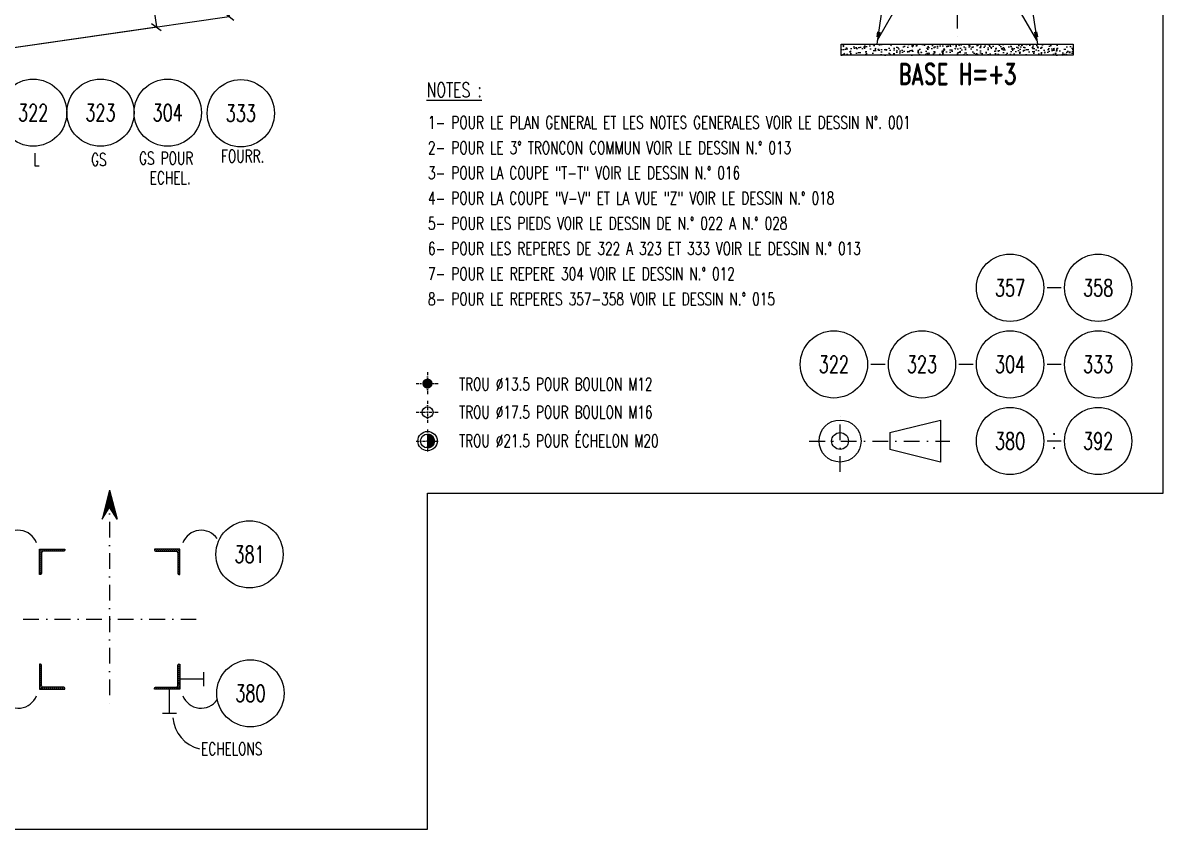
# Model space of a CAD drawing. Extents: x 142141 to 158361, y -148739 to -137259.
# Drawn here: x 152935 to 158361, y -148739 to -144901 of the extents above; entities that cross this region are included whole.
import ezdxf
from ezdxf.enums import TextEntityAlignment as Align

# ---------------------------------------------------------------- set-up
doc = ezdxf.new("R2010")
doc.units = 0
doc.header["$LTSCALE"] = 150
doc.header["$MEASUREMENT"] = 0
doc.linetypes.add('DASHDOT', pattern=[1, 0.5, -0.25, 0, -0.25])
doc.layers.get('0').update_dxf_attribs({"linetype": 'CONTINUOUS'})
for name, color, linetype in [('BOLLINI_1', 7, 'CONTINUOUS'), ('LM', 7, 'CONTINUOUS'), ('LS', 7, 'CONTINUOUS'), ('MZ', 6, 'DASHDOT'), ('NOTATION', 2, 'CONTINUOUS'), ('QT_MPR', 7, 'CONTINUOUS'), ('TESTI_A_P', 7, 'CONTINUOUS')]:
    doc.layers.add(name, color=color, linetype=linetype)
doc.styles.add('RD', font='ROMAND8.SHX', dxfattribs={"width": 0.7})
doc.styles.add('RQL', font='ROMANS8.SHX', dxfattribs={"width": 0.7})
doc.styles.add('RS', font='ROMANS8.shx', dxfattribs={"width": 0.7})
doc.dimstyles.new('TRATTO', dxfattribs={"dimscale": 0, "dimtxt": 60, "dimasz": 40, "dimexe": 0, "dimexo": 0, "dimgap": 10, "dimtad": 1, "dimrnd": 0.5, "dimdsep": 46, "dimtxsty": 'RS', "dimblk1": 'OBLIQUE', "dimblk2": 'OBLIQUE', "dimsah": 1, "dimcen": 0.09, "dimclrd": 2, "dimclre": 2, "dimclrt": 7, "dimadec": 0, "dimazin": 0, "dimtfac": 1, "dimtix": 1, "dimtmove": 2, "dimatfit": 3, "dimfxl": 1, "dimtolj": 1, "dimtzin": 0, "dimarcsym": 0})

# ---------------------------------------------------------------- blocks, each defined once
blk = doc.blocks.new('xxx')
blk.add_circle((0, 0), 8)
at = {"color": 3, "style": 'RQL', "width": 0.7}
blk.add_attdef('POS', text='', height=4, dxfattribs=at).set_placement((0, 0), align=Align.MIDDLE)
at = {"style": 'RQL', "width": 0.7, "flags": 1}
for tag, p in [('POS1', (-0.39, -5.42)), ('TIPO', (-0.39, -8.66))]:
    blk.add_attdef(tag, p, '', height=2, dxfattribs=at)
blk = doc.blocks.new('*X18')
at = {"color": 0}
for p, q in [((117084.5, -38783), (117089.4, -38778.2)), ((117084.5, -38790.1), (117091.5, -38783.1)), ((117084.5, -38797.2), (117091.5, -38790.2)), ((117084.5, -38804.3), (117091.5, -38797.3)), ((117084.5, -38811.3), (117091.5, -38804.3)), ((117084.5, -38818.4), (117091.5, -38811.4)), ((117084.5, -38825.5), (117091.5, -38818.5)), ((117084.5, -38832.5), (117091.5, -38825.5)), ((117084.5, -38839.6), (117091.5, -38832.6)), ((117084.5, -38846.7), (117091.5, -38839.7)), ((117084.5, -38853.8), (117091.5, -38846.8)), ((117084.5, -38860.8), (117091.5, -38853.8)), ((117084.5, -38867.9), (117093.6, -38858.8)), ((117091.6, -38867.9), (117098.6, -38860.9)), ((117098.7, -38867.9), (117105.7, -38860.9)), ((117105.7, -38867.9), (117112.7, -38860.9)), ((117112.8, -38867.9), (117119.8, -38860.9)), ((117119.9, -38867.9), (117126.9, -38860.9)), ((117126.9, -38867.9), (117133.9, -38860.9)), ((117134, -38867.9), (117141, -38860.9)), ((117141.1, -38867.9), (117148.1, -38860.9)), ((117148.2, -38867.9), (117155.2, -38860.9)), ((117155.2, -38867.9), (117162.2, -38860.9)), ((117162.3, -38867.9), (117169.3, -38860.9)), ((117169.4, -38867.9), (117174.2, -38863))]:
    blk.add_line(p, q, dxfattribs=at)
blk = doc.blocks.new('12')
at = {"color": 0}
for p, q in [((-1, 0.06), (-0.06, 1)), ((-1, 0.01), (-0.01, 1)), ((-1, -0.03), (0.03, 1)), ((-1, -0.07), (0.07, 1)), ((0.09, -1), (-1, 0.09)), ((0.05, -1), (-1, 0.05)), ((0, -1), (-1, 0)), ((-0.99, 0.16), (-0.16, 0.99)), ((-0.99, 0.11), (-0.11, 0.99)), ((-0.99, -0.11), (0.11, 0.99)), ((-0.99, -0.15), (0.15, 0.99)), ((0.17, -0.99), (-0.99, 0.17)), ((0.13, -0.99), (-0.99, 0.13)), ((-0.98, 0.22), (-0.22, 0.98)), ((-0.98, -0.19), (0.19, 0.98)), ((0.21, -0.98), (-0.98, 0.21)), ((-0.97, -0.23), (0.23, 0.97)), ((0.24, -0.97), (-0.97, 0.24)), ((-0.96, 0.28), (-0.28, 0.96)), ((-0.96, -0.27), (0.27, 0.96)), ((0.28, -0.96), (-0.96, 0.28)), ((-0.95, -0.3), (0.3, 0.95)), ((0.31, -0.95), (-0.95, 0.31)), ((-0.94, 0.34), (-0.34, 0.94)), ((-0.94, -0.33), (0.33, 0.94)), ((0.35, -0.94), (-0.94, 0.35)), ((-0.93, -0.37), (0.37, 0.93)), ((0.38, -0.93), (-0.93, 0.38)), ((-0.92, -0.4), (0.4, 0.92)), ((-0.91, 0.42), (-0.42, 0.91)), ((0.41, -0.91), (-0.91, 0.41)), ((-0.9, -0.43), (0.43, 0.9)), ((0.44, -0.9), (-0.9, 0.44)), ((-0.89, -0.46), (0.46, 0.89)), ((0.47, -0.88), (-0.88, 0.47)), ((-0.87, -0.49), (0.49, 0.87)), ((0.5, -0.87), (-0.87, 0.5)), ((-0.86, 0.52), (-0.52, 0.86)), ((-0.86, -0.52), (0.52, 0.86)), ((0.53, -0.85), (-0.85, 0.53)), ((-0.84, -0.54), (0.54, 0.84)), ((0.55, -0.83), (-0.83, 0.55)), ((-0.82, -0.57), (0.57, 0.82)), ((0.58, -0.81), (-0.81, 0.58)), ((-0.8, -0.6), (0.6, 0.8)), ((0.61, -0.79), (-0.79, 0.61)), ((-0.78, -0.62), (0.62, 0.78)), ((0.63, -0.78), (-0.78, 0.63)), ((-0.76, -0.65), (0.65, 0.76)), ((0.66, -0.75), (-0.75, 0.66)), ((-0.74, -0.67), (0.67, 0.74)), ((0.68, -0.73), (-0.73, 0.68)), ((-0.72, -0.69), (0.69, 0.72)), ((0.7, -0.71), (-0.71, 0.7)), ((-0.7, -0.72), (0.72, 0.7)), ((0.73, -0.69), (-0.69, 0.73)), ((0.75, -0.67), (-0.67, 0.75)), ((-0.67, -0.74), (0.74, 0.67)), ((-0.65, -0.76), (0.76, 0.65)), ((0.77, -0.64), (-0.64, 0.77)), ((-0.63, -0.78), (0.78, 0.63)), ((0.79, -0.62), (-0.62, 0.79)), ((-0.6, -0.8), (0.8, 0.6)), ((0.81, -0.59), (-0.59, 0.81)), ((-0.57, -0.82), (0.82, 0.57)), ((0.83, -0.56), (-0.56, 0.83)), ((-0.55, -0.84), (0.84, 0.55)), ((0.84, -0.54), (-0.54, 0.84)), ((-0.52, -0.85), (0.85, 0.52)), ((0.86, -0.51), (-0.51, 0.86)), ((-0.49, -0.87), (0.87, 0.49)), ((0.88, -0.48), (-0.48, 0.88)), ((-0.46, -0.89), (0.89, 0.46)), ((0.89, -0.45), (-0.45, 0.89)), ((-0.43, -0.9), (0.9, 0.43)), ((0.91, -0.42), (-0.42, 0.91)), ((-0.4, -0.92), (0.92, 0.4)), ((0.92, -0.39), (-0.39, 0.92)), ((-0.37, -0.93), (0.93, 0.37)), ((0.93, -0.36), (-0.36, 0.93)), ((-0.34, -0.94), (0.94, 0.34)), ((0.95, -0.33), (-0.33, 0.95)), ((-0.3, -0.95), (0.95, 0.3)), ((0.96, -0.29), (-0.29, 0.96)), ((-0.27, -0.96), (0.96, 0.27)), ((0.97, -0.26), (-0.26, 0.97)), ((-0.23, -0.97), (0.97, 0.23)), ((0.98, -0.22), (-0.22, 0.98)), ((-0.2, -0.98), (0.98, 0.2)), ((0.98, -0.18), (-0.18, 0.98)), ((-0.16, -0.99), (0.99, 0.16)), ((0.99, -0.14), (-0.14, 0.99)), ((-0.12, -0.99), (0.99, 0.12)), ((0.99, -0.1), (-0.1, 0.99)), ((-0.08, -1), (1, 0.08)), ((1, -0.06), (-0.06, 1)), ((-0.04, -1), (1, 0.04)), ((1, -0.02), (-0.02, 1)), ((1, 0.02), (0.02, 1)), ((1, 0.07), (0.07, 1)), ((0.99, 0.12), (0.12, 0.99)), ((0.98, 0.17), (0.17, 0.98)), ((0.97, 0.23), (0.23, 0.97)), ((0.96, 0.29), (0.29, 0.96)), ((0.93, 0.36), (0.36, 0.93)), ((0.9, 0.44), (0.44, 0.9)), ((0.84, 0.55), (0.55, 0.84)), ((-0.04, -1), (-1, -0.04)), ((-0.09, -1), (-1, -0.09)), ((-0.14, -0.99), (-0.99, -0.14)), ((-0.2, -0.98), (-0.98, -0.2)), ((-0.25, -0.97), (-0.97, -0.25)), ((-0.32, -0.95), (-0.95, -0.32)), ((-0.39, -0.92), (-0.92, -0.39)), ((-0.48, -0.88), (-0.88, -0.48)), ((-0.6, -0.8), (-0.8, -0.6)), ((0.01, -1), (1, -0.01)), ((0.05, -1), (1, -0.05)), ((0.1, -0.99), (0.99, -0.1)), ((0.15, -0.99), (0.99, -0.15)), ((0.21, -0.98), (0.98, -0.21)), ((0.27, -0.96), (0.96, -0.27)), ((0.33, -0.94), (0.94, -0.33)), ((0.41, -0.91), (0.91, -0.41)), ((0.5, -0.87), (0.87, -0.5)), ((0.66, -0.75), (0.75, -0.66))]:
    blk.add_line(p, q, dxfattribs=at)
blk.add_circle((0, 0), 1)
blk = doc.blocks.new('16')
blk.add_circle((0, 0), 1)
blk = doc.blocks.new('20')
at = {"color": 0}
for p, q in [((0, 0.98), (0.02, 1)), ((0, 0.94), (0.06, 1)), ((1, -0.01), (0, 0.99)), ((0, 0.89), (0.1, 0.99)), ((0, 0.85), (0.14, 0.99)), ((0, 0.8), (0.18, 0.98)), ((0, 0.76), (0.22, 0.98)), ((0, 0.71), (0.25, 0.97)), ((0, 0.67), (0.29, 0.96)), ((1, -0.05), (0, 0.95)), ((0, 0.62), (0.32, 0.95)), ((0, 0.58), (0.36, 0.93)), ((0, 0.53), (0.39, 0.92)), ((0, 0.49), (0.42, 0.91)), ((1, -0.09), (0, 0.9)), ((0, 0.44), (0.45, 0.89)), ((0, 0.4), (0.48, 0.88)), ((0.99, -0.13), (0, 0.86)), ((0, 0.35), (0.51, 0.86)), ((0, 0.31), (0.54, 0.84)), ((0, 0.26), (0.56, 0.83)), ((0.99, -0.17), (0, 0.81)), ((0, 0.22), (0.59, 0.81)), ((0, 0.17), (0.61, 0.79)), ((0.98, -0.21), (0, 0.77)), ((0, 0.13), (0.64, 0.77)), ((0, 0.08), (0.66, 0.75)), ((0, 0.04), (0.69, 0.73)), ((0.97, -0.25), (0, 0.72)), ((0, -0.01), (0.71, 0.7)), ((0.96, -0.28), (0, 0.68)), ((0, -0.05), (0.73, 0.68)), ((0, -0.1), (0.75, 0.66)), ((0.95, -0.32), (0, 0.63)), ((0, -0.14), (0.77, 0.63)), ((0, -0.19), (0.79, 0.61)), ((0.94, -0.35), (0, 0.59)), ((0, -0.23), (0.81, 0.58)), ((0, -0.28), (0.83, 0.56)), ((0.92, -0.38), (0, 0.54)), ((0, -0.32), (0.85, 0.53)), ((0.91, -0.41), (0, 0.5)), ((0, -0.36), (0.87, 0.5)), ((0, -0.41), (0.88, 0.47)), ((0.9, -0.44), (0, 0.45)), ((0, -0.45), (0.9, 0.44)), ((0.88, -0.47), (0, 0.41)), ((0, -0.5), (0.91, 0.41)), ((0, -0.54), (0.92, 0.38)), ((0.87, -0.5), (0, 0.36)), ((0, -0.59), (0.94, 0.35)), ((0.85, -0.53), (0, 0.32)), ((0, -0.63), (0.95, 0.31)), ((0, -0.68), (0.96, 0.28)), ((0.83, -0.56), (0, 0.27)), ((0, -0.72), (0.97, 0.25)), ((0.81, -0.58), (0, 0.23)), ((0, -0.77), (0.98, 0.21)), ((0.79, -0.61), (0, 0.18)), ((0, -0.81), (0.99, 0.17)), ((0.77, -0.63), (0, 0.14)), ((0, -0.86), (0.99, 0.13)), ((0.75, -0.66), (0, 0.09)), ((0, -0.9), (1, 0.09)), ((0.73, -0.68), (0, 0.05)), ((0, -0.95), (1, 0.05)), ((0.71, -0.7), (0, 0.01)), ((0, -0.99), (1, 0.01)), ((1, 0.04), (0.04, 1)), ((1, 0.09), (0.09, 1)), ((0.99, 0.14), (0.14, 0.99)), ((0.98, 0.19), (0.19, 0.98)), ((0.97, 0.25), (0.25, 0.97)), ((0.95, 0.31), (0.31, 0.95)), ((0.92, 0.38), (0.38, 0.92)), ((0.88, 0.47), (0.47, 0.88)), ((0.81, 0.59), (0.59, 0.81)), ((0.69, -0.73), (0, -0.04)), ((0.66, -0.75), (0, -0.08)), ((0.64, -0.77), (0, -0.13)), ((0.61, -0.79), (0, -0.17)), ((0.59, -0.81), (0, -0.22)), ((0.56, -0.83), (0, -0.26)), ((0.54, -0.84), (0, -0.31)), ((0.51, -0.86), (0, -0.35)), ((0.48, -0.88), (0, -0.4)), ((0.45, -0.89), (0, -0.44)), ((0.42, -0.91), (0, -0.49)), ((0.39, -0.92), (0, -0.53)), ((0.36, -0.93), (0, -0.58)), ((0.32, -0.95), (0, -0.62)), ((0.29, -0.96), (0, -0.67)), ((0.25, -0.97), (0, -0.71)), ((0.22, -0.98), (0, -0.76)), ((0.18, -0.98), (0, -0.8)), ((0.14, -0.99), (0, -0.85)), ((0.1, -0.99), (0, -0.89)), ((0.04, -1), (1, -0.04)), ((0.09, -1), (1, -0.09)), ((0.14, -0.99), (0.99, -0.14)), ((0.19, -0.98), (0.98, -0.19)), ((0.25, -0.97), (0.97, -0.25)), ((0.31, -0.95), (0.95, -0.31)), ((0.38, -0.92), (0.92, -0.38)), ((0.47, -0.88), (0.88, -0.47)), ((0.59, -0.81), (0.81, -0.59))]:
    blk.add_line(p, q, dxfattribs=at)
blk.add_line((0, 1), (0, -1))
blk.add_circle((0, 0), 1)
blk = doc.blocks.new('_OBLIQUE')
at = {"color": 0, "linetype": 'ByBlock'}
blk.add_line((-0.5, -0.5), (0.5, 0.5), dxfattribs=at)
blk = doc.blocks.new('*D37')
at = {"layer": 'QT_MPR', "color": 2, "lineweight": -2, "transparency": 16777216}
for p, q in [((152196, -143568.5), (153699.6, -143352.8)), ((153699.6, -143352.8), (153917.4, -144870.7)), ((152429.7, -145084.2), (153917.4, -144870.7))]:
    blk.add_line(p, q, dxfattribs=at)
at = {"layer": 'QT_MPR', "color": 2, "lineweight": -2, "transparency": 16777216, "xscale": 40, "yscale": 40, "zscale": 40}
for p, rotation in [((153699.6, -143352.8), 98.1661393023543), ((153917.4, -144870.7), 278.1661393023543)]:
    blk.add_blockref('_OBLIQUE', p, dxfattribs=dict(at, rotation=rotation))
at = {"layer": 'QT_MPR', "color": 7, "transparency": 16777216, "insert": (153768.9, -144117.4), "char_height": 60, "attachment_point": 5, "rotation": 98.1661, "style": 'RS'}
blk.add_mtext('\\A1;1533.5', dxfattribs=at)
blk = doc.blocks.new('*D46')
at = {"layer": 'QT_MPR', "color": 2, "lineweight": -2, "transparency": 16777216}
for p, q in [((152384.8, -144489.7), (153486.5, -144331.6)), ((153486.5, -144331.6), (153571, -144920.5)), ((152429.7, -145084.2), (153571, -144920.5))]:
    blk.add_line(p, q, dxfattribs=at)
at = {"layer": 'QT_MPR', "color": 2, "lineweight": -2, "transparency": 16777216, "xscale": 40, "yscale": 40, "zscale": 40}
for p, rotation in [((153486.5, -144331.6), 98.1661393023543), ((153571, -144920.5), 278.1661393023543)]:
    blk.add_blockref('_OBLIQUE', p, dxfattribs=dict(at, rotation=rotation))
at = {"layer": 'QT_MPR', "color": 7, "transparency": 16777216, "insert": (153491.4, -144647.1), "char_height": 60, "attachment_point": 5, "rotation": 98.1661, "style": 'RS'}
blk.add_mtext('\\A1;595', dxfattribs=at)

msp = doc.modelspace()

# ---------------------------------------------------------------- hatches: boundary and pattern name
at = {"layer": 'LS'}
h = msp.add_hatch(dxfattribs=at)
h.set_pattern_fill('AR-CONC', color=3, scale=7.110105, style=0)
h.set_pattern_definition([(50, (134734.167, -149498.23), (50.997955, -4.46174), [5.33258, -58.65837]), (355, (134734.167, -149498.23), (-9.86537, 53.48165), [4.26606, -46.9267]), (100.4514, (134738.417, -149498.6), (41.13263, 49.01988), [4.532, -49.85194]), (46.1842, (134734.17, -149484.01), (75.88196, -11.76858), [7.99887, -87.98755]), (96.6356, (134740.49, -149484.99), (66.4555, 69.2608), [6.798, -74.7779]), (351.1842, (134734.17, -149484.01), (66.45545, 69.26086), [6.3991, -70.39004]), (21, (134741.277, -149487.565), (42.44072, -28.62663), [5.33258, -58.65837]), (326, (134741.277, -149487.565), (17.29998, 51.55893), [4.26606, -46.9267]), (71.4514, (134744.814, -149489.95), (59.74071, 22.93226), [4.532, -49.85194]), (37.5, (134734.167, -149498.23), (0.864579, 23.669104), [0, -46.357888, 0, -47.637706, 0, -47.10445]), (7.5, (134734.167, -149498.23), (18.704522, 28.043089), [0, -27.160603, 0, -45.291372, 0, -17.953016]), (327.5, (134718.311, -149498.23), (37.955338, -1.603675), [0, -17.775264, 0, -55.458822, 0, -73.58959]), (317.5, (134711.2, -149498.23), (41.46515, 7.11757), [0, -23.107843, 0, -36.830346, 0, -52.259275])])
h.paths.add_polyline_path([(157932.347, -145003.034), (156828.478, -145003.034), (156828.478, -145054.86), (157932.347, -145054.86)])

# ---------------------------------------------------------------- linework, layer by layer
at = {"color": 6, "ltscale": 0.01}
for p, q in [((157087.224, -144388.196), (156998.476, -145003.034)), ((157001.212, -144984.074), (157325.677, -144415.274)), ((157759.612, -144984.074), (157435.148, -144415.274)), ((157673.6, -144388.196), (157762.349, -145003.034)), ((157002.013, -144944.367), (156998.568, -144968.231)), ((157012.021, -144945.811), (157008.576, -144969.676)), ((157748.804, -144945.811), (157752.248, -144969.676)), ((157758.812, -144944.367), (157762.257, -144968.231))]:
    msp.add_line(p, q, dxfattribs=at)
at = {"color": 0}
for p, q in [((157060.816, -146851.395), (157301.252, -146791.395)), ((157301.252, -146791.395), (157301.252, -146991.395)), ((157060.816, -146851.395), (157060.816, -146931.395)), ((157301.252, -146991.395), (157060.816, -146931.395))]:
    msp.add_line(p, q, dxfattribs=at)
for radius in [100, 40]:
    msp.add_circle((156823.544, -146891.395), radius, dxfattribs=at)
at = {"layer": 'LM'}
for p, q in [((153681.731, -148022.613), (153796.324, -148022.613)), ((153631.39, -148072.954), (153631.39, -148187.547))]:
    msp.add_line(p, q, dxfattribs=at)
at = {"layer": 'LS', "color": 0}
for p, q in [((157875.653, -146161.881), (157808.318, -146161.881)), ((157037.402, -146526.638), (156970.067, -146526.638)), ((157456.527, -146526.638), (157389.193, -146526.638)), ((157875.653, -146526.638), (157808.318, -146526.638)), ((157875.653, -146891.395), (157808.318, -146891.395)), ((153796.324, -148057.934), (153796.324, -147991.448)), ((153666.711, -148187.547), (153600.225, -148187.547))]:
    msp.add_line(p, q, dxfattribs=at)
at = {"layer": 'LS', "color": 6}
for p, q in [((153348.416, -147125.289), (153312.529, -147262.582)), ((153348.416, -147135.412), (153317.015, -147255.544)), ((153348.416, -147125.289), (153384.302, -147262.582)), ((153348.416, -147135.412), (153379.816, -147255.544)), ((153348.416, -147145.535), (153321.501, -147248.505)), ((153348.416, -147155.658), (153325.986, -147241.466)), ((153348.416, -147165.781), (153330.472, -147234.428)), ((153348.416, -147175.904), (153334.958, -147227.389)), ((153348.416, -147186.027), (153339.444, -147220.35)), ((153348.416, -147196.15), (153343.93, -147213.311)), ((153348.416, -147196.15), (153343.93, -147213.311)), ((153348.416, -147145.535), (153375.331, -147248.505)), ((153348.416, -147155.658), (153370.845, -147241.466)), ((153348.416, -147165.781), (153366.359, -147234.428)), ((153348.416, -147175.904), (153361.873, -147227.389)), ((153348.416, -147186.027), (153357.387, -147220.35)), ((153348.416, -147196.15), (153352.901, -147213.311)), ((153348.416, -147196.15), (153352.901, -147213.311)), ((153312.529, -147262.582), (153348.416, -147206.273)), ((153384.302, -147262.582), (153348.416, -147206.273)), ((153385.155, -147263.921), (153348.416, -147206.273))]:
    msp.add_line(p, q, dxfattribs=at)
at = {"layer": 'LS', "color": 8}
msp.add_lwpolyline([(142140.931, -137258.972), (142140.931, -148738.972), (154860.931, -148738.972), (154860.931, -147138.972), (158360.931, -147138.972), (158360.931, -137258.972), (142140.931, -137258.972)], close=True, dxfattribs=at)
at = {"layer": 'LS', "color": 3}
msp.add_lwpolyline([(156828.478, -145003.034), (157932.347, -145003.034), (157932.347, -145054.86), (156828.478, -145054.86)], close=True, dxfattribs=at)
at = {"layer": 'LS', "color": 0, "const_width": 4.5}
for points in [[(157839.236, -146857.727, 1), (157844.736, -146857.727, 1)], [(157839.236, -146925.062, 1), (157844.736, -146925.062, 1)]]:
    msp.add_lwpolyline(points, format="xyb", close=True, dxfattribs=at)
at = {"layer": 'LS', "color": 6}
for points in [[(153015.082, -147406.323), (153135.082, -147406.323), (153135.082, -147410.99, -0.41421356), (153130.416, -147415.656), (153033.749, -147415.656, 0.41421356), (153024.416, -147424.99), (153024.416, -147521.656, -0.41421356), (153019.749, -147526.323), (153015.082, -147526.323)], [(153681.749, -147406.323), (153561.749, -147406.323), (153561.749, -147410.99, 0.41421356), (153566.416, -147415.656), (153663.082, -147415.656, -0.41421356), (153672.416, -147424.99), (153672.416, -147521.656, 0.41421356), (153677.082, -147526.323), (153681.749, -147526.323)], [(153015.082, -148072.954), (153135.082, -148072.954), (153135.082, -148068.287, 0.41421356), (153130.416, -148063.62), (153033.749, -148063.62, -0.41421356), (153024.416, -148054.287), (153024.416, -147957.62, 0.41421356), (153019.749, -147952.954), (153015.082, -147952.954)], [(153681.749, -148072.954), (153561.749, -148072.954), (153561.749, -148068.287, -0.41421356), (153566.416, -148063.62), (153663.082, -148063.62, 0.41421356), (153672.416, -148054.287), (153672.416, -147957.62, -0.41421356), (153677.082, -147952.954), (153681.749, -147952.954)]]:
    msp.add_lwpolyline(points, format="xyb", close=True, dxfattribs=at)
at = {"layer": 'LS', "color": 0}
msp.add_circle((154860.931, -146891.395), 45.935, dxfattribs=at)
at = {"layer": 'LS', "color": 6}
for centre, radius, start, end in [((152913.165, -147410.201), 93.834, 21.550402, 144.593476), ((153783.666, -147410.201), 93.834, 35.406524, 158.449598), ((152913.165, -148069.076), 93.834, 215.406524, 338.449598), ((153783.666, -148069.076), 93.834, 201.550402, 324.593476), ((153811.69, -148197.216), 162.704, 183.979904, 257.138908)]:
    msp.add_arc(centre, radius, start, end, dxfattribs=at)
at = {"layer": 'MZ'}
for p, q in [((157380.412, -142151.557), (157380.412, -145003.034)), ((156823.544, -147038.002), (156823.544, -146744.788)), ((156676.937, -146891.395), (157346.447, -146891.395)), ((153348.416, -147125.289), (153348.416, -148153.136)), ((152936.618, -147739.638), (153760.213, -147739.638))]:
    msp.add_line(p, q, dxfattribs=at)
at = {"layer": 'MZ', "ltscale": 0.2}
for p, q in [((154860.931, -146562.882), (154860.931, -146672.601)), ((154806.072, -146617.741), (154915.79, -146617.741)), ((154860.931, -146699.709), (154860.931, -146809.427)), ((154860.931, -146699.709), (154860.931, -146809.427)), ((154806.072, -146754.568), (154915.79, -146754.568)), ((154806.072, -146754.568), (154915.79, -146754.568)), ((154860.931, -146836.536), (154860.931, -146946.254)), ((154806.072, -146891.395), (154915.79, -146891.395))]:
    msp.add_line(p, q, dxfattribs=at)

# ---------------------------------------------------------------- block references
at = {"layer": 'BOLLINI_1'}
for p, xscale, yscale, zscale, values in [((152984.769, -145328.453), 20, 20, 20, {'POS': '322'}), ((153304.769, -145328.453), 20, 20, 20, {'POS': '323'}), ((153624.769, -145328.453), 20, 20, 20, {'POS': '304'}), ((153972.612, -145331.335), 20, 20, 20, {'POS': '333'}), ((157632.423, -146161.881), 19.9979999999973, 19.9979999999973, 19.9979999999973, {'POS': '357'}), ((158051.549, -146161.881), 19.9979999999973, 19.9979999999973, 19.9979999999973, {'POS': '358'}), ((156794.171, -146526.638), 19.9979999999973, 19.9979999999973, 19.9979999999973, {'POS': '322'}), ((157213.297, -146526.638), 19.9979999999973, 19.9979999999973, 19.9979999999973, {'POS': '323'}), ((157632.423, -146526.638), 19.9979999999973, 19.9979999999973, 19.9979999999973, {'POS': '304'}), ((158051.549, -146526.638), 19.9979999999973, 19.9979999999973, 19.9979999999973, {'POS': '333'}), ((157632.423, -146891.395), 19.9979999999973, 19.9979999999973, 19.9979999999973, {'POS': '380'}), ((158051.549, -146891.395), 19.9979999999973, 19.9979999999973, 19.9979999999973, {'POS': '392'}), ((154013.986, -147430.908), 19.99950000006855, 19.99950000006855, 19.99950000006855, {'POS': '381'}), ((154018.252, -148092.232), 19.99950000006855, 19.99950000006855, 19.99950000006855, {'POS': '380'})]:
    msp.add_blockref('xxx', p, dxfattribs=dict(at, xscale=xscale, yscale=yscale, zscale=zscale)).add_auto_attribs(values)
at = {"layer": 'LM'}
for name, p, xscale, yscale, zscale, rotation in [('12', (154860.931, -146617.741), 20.79999999947743, 20.79999999947743, 20.79999999947743, 344.7569620653314), ('16', (154860.931, -146754.568), 26.00000000012995, 26.00000000012995, 26.00000000012995, 280.755082505952)]:
    msp.add_blockref(name, p, dxfattribs=dict(at, xscale=xscale, yscale=yscale, zscale=zscale, rotation=rotation))
at = {"layer": 'LM', "xscale": 32.90000000036427, "yscale": 32.90000000036427, "zscale": 32.90000000036427}
msp.add_blockref('20', (154860.931, -146891.395), dxfattribs=at)
at = {"layer": 'LS', "color": 6, "yscale": 1.333333333333, "zscale": 1.333333333333, "rotation": 180}
for p, xscale in [((-3097.586, -199230.171), -1.333333333333), ((309794.417, -199230.171), 1.333333333333)]:
    msp.add_blockref('*X18', p, dxfattribs=dict(at, xscale=xscale))
at = {"layer": 'LS', "color": 6, "yscale": 1.333333333333, "zscale": 1.333333333333}
for p, xscale in [((-3097.586, -96249.106), 1.333333333333), ((309794.417, -96249.106), -1.333333333333)]:
    msp.add_blockref('*X18', p, dxfattribs=dict(at, xscale=xscale))

# ---------------------------------------------------------------- texts
at = {"color": 7, "style": 'RS', "width": 0.7}
msp.add_text('ECHELONS', height=60, dxfattribs=at).set_placement((153783.396, -148386.595))
at = {"layer": 'LM', "color": 0, "style": 'RS', "width": 0.7}
for s, p in [('1- POUR LE PLAN GENERAL ET LES NOTES GENERALES VOIR LE DESSIN N%%D. 001', (154862.873, -145405.291)), ('2- POUR LE 3° TRONCON COMMUN VOIR LE DESSIN N.° 013', (154862.873, -145525.291)), ('3- POUR LA COUPE "T-T" VOIR LE DESSIN N.° 016', (154862.873, -145645.291)), ('4- POUR LA COUPE "V-V" ET LA VUE "Z" VOIR LE DESSIN N.° 018', (154862.873, -145765.291)), ('5- POUR LES PIEDS VOIR LE DESSIN DE N.° 022 A N.° 028', (154862.873, -145885.291)), ('6- POUR LES REPERES DE 322 A 323 ET 333 VOIR LE DESSIN N.° 013', (154862.873, -146005.291)), ('7- POUR LE REPERE 304 VOIR LE DESSIN N.° 012', (154862.873, -146125.291)), ('8- POUR LE REPERES 357-358 VOIR LE DESSIN N.° 015', (154862.873, -146245.291))]:
    msp.add_text(s, height=60, dxfattribs=at).set_placement(p)
at = {"layer": 'LM', "linetype": 'ByBlock', "style": 'RS', "width": 0.7}
for s, p in [('TROU %%C13.5 POUR BOULON M12', (155011.21, -146650.302)), ('TROU %%C17.5 POUR BOULON M16', (155011.249, -146784.085)), ('TROU %%C21.5 POUR ÉCHELON M20', (155011.223, -146920.911))]:
    msp.add_text(s, height=60, dxfattribs=at).set_placement(p)
at = {"layer": 'LS', "color": 3, "insert": (157382.81, -145144.224), "char_height": 100, "attachment_point": 5, "style": 'RD'}
msp.add_mtext('BASE H=+3', dxfattribs=at)
at = {"layer": 'NOTATION', "color": 0, "style": 'RS', "width": 0.7}
msp.add_text('%%uNOTES :', height=70, dxfattribs=at).set_placement((154856.717, -145255.489))
at = {"layer": 'TESTI_A_P', "style": 'RS', "width": 0.7}
for s, p in [('GS POUR', (153488.631, -145575.11)), ('FOURR.', (153878.939, -145565.363)), ('L', (152984.669, -145581.659)), ('GS', (153260.476, -145581.659)), (' ECHEL.', (153510.693, -145668.403))]:
    msp.add_text(s, height=60, dxfattribs=at).set_placement(p)

# ---------------------------------------------------------------- dimensions: what is measured, and where the dimension line sits
at = {"layer": 'QT_MPR'}
for base, p1, text, picture, middle in [((153917.45, -144870.736), (152196.026, -143568.541), '1533.5', '*D37', (153768.942, -144117.438)), ((153570.999, -144920.451), (152384.792, -144489.738), '595', '*D46', (153491.357, -144647.059))]:
    dim = msp.add_linear_dim(base=base, p1=p1, p2=(152429.69, -145084.228), angle=98.166139, text=text, dimstyle='TRATTO', override={"dimscale": 1}, dxfattribs=at)
    dim.commit()
    dim.dimension.update_dxf_attribs({"geometry": picture, "text_midpoint": middle, "dimtype": 160})

doc.saveas('drawing.dxf')
